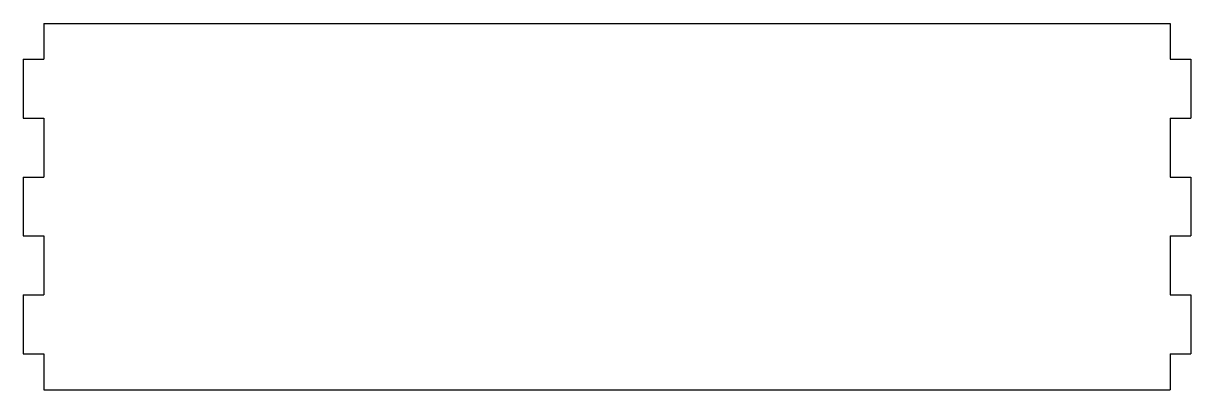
# Model space of a CAD drawing. Extents: x -311 to 6, y -101 to -1.
import ezdxf

# ---------------------------------------------------------------- set-up
doc = ezdxf.new("R2010")
doc.units = 0
doc.header["$MEASUREMENT"] = 0
doc.layers.add('VISIBLE', color=7, linetype='CONTINUOUS')

msp = doc.modelspace()

# ---------------------------------------------------------------- linework, layer by layer
at = {"layer": 'VISIBLE'}
for p, q in [((-305.8, -1.02), (0, -1.02)), ((-305.8, -1.02), (-305.8, -10.78)), ((0, -1.02), (0, -10.78)), ((-311.36, -10.78), (-305.8, -10.78)), ((-311.36, -10.78), (-311.36, -26.78)), ((0, -10.78), (5.56, -10.78)), ((5.56, -10.78), (5.56, -26.78)), ((-311.36, -26.78), (-305.8, -26.78)), ((-305.8, -26.78), (-305.8, -42.78)), ((0, -26.78), (0, -42.78)), ((0, -26.78), (5.56, -26.78)), ((-311.36, -42.78), (-305.8, -42.78)), ((-311.36, -42.78), (-311.36, -58.78)), ((0, -42.78), (5.56, -42.78)), ((5.56, -42.78), (5.56, -58.78)), ((-311.36, -58.78), (-305.8, -58.78)), ((-305.8, -58.78), (-305.8, -74.78)), ((0, -58.78), (0, -74.78)), ((0, -58.78), (5.56, -58.78)), ((-311.36, -74.78), (-305.8, -74.78)), ((-311.36, -74.78), (-311.36, -90.78)), ((0, -74.78), (5.56, -74.78)), ((5.56, -74.78), (5.56, -90.78)), ((-311.36, -90.78), (-305.8, -90.78)), ((-305.8, -90.78), (-305.8, -100.54)), ((0, -90.78), (0, -100.54)), ((0, -90.78), (5.56, -90.78)), ((-305.8, -100.54), (0, -100.54))]:
    msp.add_line(p, q, dxfattribs=at)

doc.saveas('drawing.dxf')
